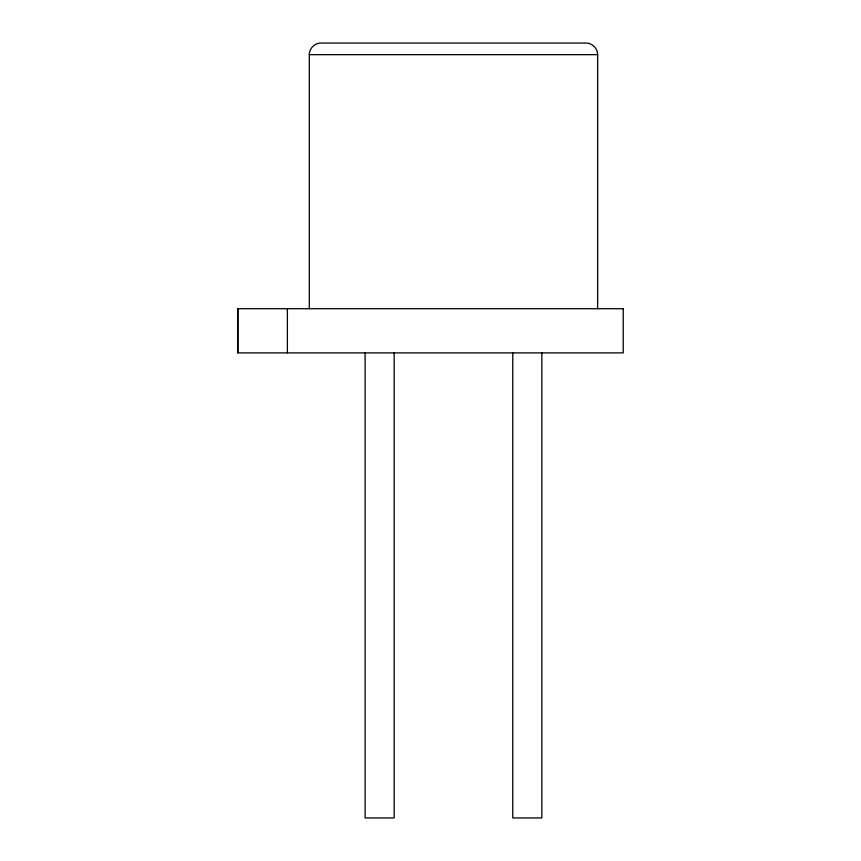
<?xml version="1.0" encoding="UTF-8"?>
<svg xmlns="http://www.w3.org/2000/svg" width="861" height="861" viewBox="0 0 861 861"><rect width="100%" height="100%" fill="white"/><g stroke="black" fill="none" stroke-linecap="round" stroke-linejoin="round"><path stroke-width="1.29" d="M309.303 308.712L309.303 54.673C309.271 48.453 314.706 43.007 320.938 43.05L586.018 43.05C592.239 43.007 597.685 48.453 597.642 54.673L597.642 308.712M309.303 54.673L597.642 54.673M541.838 352.892L541.838 817.95L512.769 817.95L512.769 352.892M394.177 352.892L394.177 817.95L365.118 817.95L365.118 352.892M287.38 308.712L287.38 352.892M237.83 308.712L237.83 352.892M623.224 308.712L237.776 308.712L237.776 352.892L623.224 352.892L623.224 308.712"/></g></svg>
